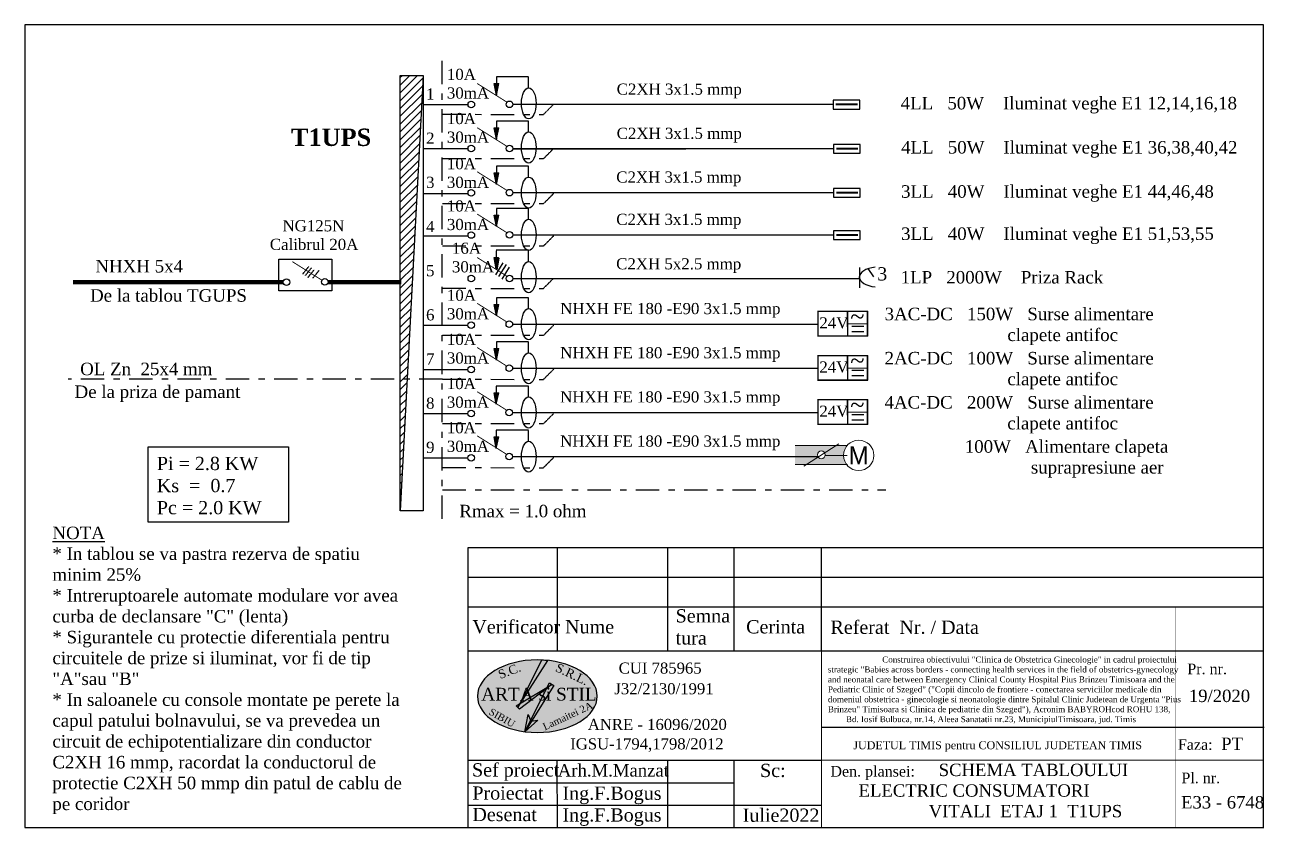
# Model space of a CAD drawing. Header units: inches. Extents: x -369701 to 85886, y 28217 to 66726.
# Drawn here: x -147927 to -133903, y 28217 to 37314 of the extents above; entities that cross this region are included whole.
import ezdxf

# ---------------------------------------------------------------- set-up
doc = ezdxf.new("R2010")
doc.units = ezdxf.units.IN
doc.header["$MEASUREMENT"] = 0
doc.linetypes.add('DOUBLE_DASHED', pattern=[1.093611, 0.529167, -0.211667, 0.141111, -0.211667])
for name, color, linetype, lineweight in [('Circuite', 7, 'Continuous', 25), ('Circuite incendiu', 1, 'Continuous', 25), ('HIDRANTI_Pen_No__1', 7, 'Continuous', 13)]:
    doc.layers.add(name, color=color, linetype=linetype, lineweight=lineweight)
for name, color, linetype in [('Circuite cons. vitali', 1, 'Continuous'), ('circuite din UPS', 5, 'Continuous'), ('circuite iluminat normal', 7, 'Continuous'), ('circuite iluminat vitali', 1, 'Continuous'), ('circuite prize normal', 7, 'Continuous'), ('clapete ISU surse cu back-up', 7, 'Continuous'), ('ELECTRICAL', 7, 'Continuous'), ('Texte', 7, 'Continuous'), ('Texte incendiu', 7, 'Continuous')]:
    doc.layers.add(name, color=color, linetype=linetype)
doc.layers.add('CLAPETE ISU_Pen_No__9', color=7, linetype='Continuous', lineweight=35, true_color=0xff04cc)
doc.styles.add('GENERATED_STYLE_2', font='arial.ttf')
doc.styles.get("Standard").update_dxf_attribs({"font": 'arial.ttf'})

# ---------------------------------------------------------------- blocks, each defined once
blk = doc.blocks.new('A$C75F315FC')
at = {"layer": 'Circuite', "linetype": 'Continuous', "ltscale": 2}
blk.add_lwpolyline([(0, 66), (201.1, 66), (201.1, 0), (0, 0)], close=True, dxfattribs=at)
at = {"layer": 'Circuite cons. vitali', "linetype": 'Continuous', "ltscale": 2, "const_width": 15}
blk.add_lwpolyline([(16, 34.8), (180.6, 34.8)], dxfattribs=at)
blk = doc.blocks.new('A$C58DE7505')
at = {"layer": 'Circuite incendiu'}
for p, q in [((0.381, 0.211), (0.381, 0.399)), ((0.381, 0.399), (0.381, 0.095)), ((0.381, 0.247), (0.63, 0.25))]:
    blk.add_line(p, q, dxfattribs=at)
at = {"layer": 'CLAPETE ISU_Pen_No__9', "color": 1, "const_width": 0.016}
blk.add_lwpolyline([(0.008, 0.405), (0.63, 0.405), (0.63, 0.094), (0.008, 0.094), (0.008, 0.405)], dxfattribs=at)
at = {"layer": 'Texte incendiu', "color": 1}
for p, q in [((0.008, 0.405), (0.63, 0.405)), ((0.63, 0.405), (0.63, 0.094)), ((0.63, 0.094), (0.008, 0.094))]:
    blk.add_line(p, q, dxfattribs=at)
at = {"layer": 'Texte incendiu', "width": 9.96199, "attachment_point": 1}
for s, insert, char_height in [('{\\fTimes New Roman|b0|i0|c0|p18;24V}', (0.026, 0.33), 0.14), ('{\\fTimes New Roman|b0|i0|c0|p18;~}', (0.414, 0.45), 0.22), ('{\\fTimes New Roman|b0|i0|c0|p18;=}', (0.414, 0.292), 0.22)]:
    blk.add_mtext(s, dxfattribs=dict(at, insert=insert, char_height=char_height))

msp = doc.modelspace()

# ---------------------------------------------------------------- hatches: boundary and pattern name
at = {"layer": 'Circuite', "linetype": 'Continuous'}
h = msp.add_hatch(color=256, dxfattribs=at)
h.paths.add_polyline_path([(-142591, 36518), (-142591, 36648), (-142617, 36648)])
h.paths.add_polyline_path([(-142565, 36648), (-142591, 36648), (-142591, 36518)])
h = msp.add_hatch(color=256, dxfattribs=at)
h.paths.add_polyline_path([(-142591, 36518), (-142591, 36648), (-142617, 36648)])
h.paths.add_polyline_path([(-142565, 36648), (-142591, 36648), (-142591, 36518)])
h = msp.add_hatch(color=256, dxfattribs=at)
h.paths.add_polyline_path([(-142591, 36018), (-142591, 36148), (-142617, 36148)])
h.paths.add_polyline_path([(-142565, 36148), (-142591, 36148), (-142591, 36018)])
h = msp.add_hatch(color=256, dxfattribs=at)
h.paths.add_polyline_path([(-142591, 36018), (-142591, 36148), (-142617, 36148)])
h.paths.add_polyline_path([(-142565, 36148), (-142591, 36148), (-142591, 36018)])
h = msp.add_hatch(color=256, dxfattribs=at)
h.paths.add_polyline_path([(-142591, 35507), (-142591, 35637), (-142617, 35637)])
h.paths.add_polyline_path([(-142565, 35637), (-142591, 35637), (-142591, 35507)])
h = msp.add_hatch(color=256, dxfattribs=at)
h.paths.add_polyline_path([(-142591, 35507), (-142591, 35637), (-142617, 35637)])
h.paths.add_polyline_path([(-142565, 35637), (-142591, 35637), (-142591, 35507)])
h = msp.add_hatch(color=256, dxfattribs=at)
h.paths.add_polyline_path([(-142591, 35029), (-142591, 35159), (-142617, 35159)])
h.paths.add_polyline_path([(-142565, 35159), (-142591, 35159), (-142591, 35029)])
h = msp.add_hatch(color=256, dxfattribs=at)
h.paths.add_polyline_path([(-142591, 35029), (-142591, 35159), (-142617, 35159)])
h.paths.add_polyline_path([(-142565, 35159), (-142591, 35159), (-142591, 35029)])
h = msp.add_hatch(color=256, dxfattribs=at)
h.paths.add_polyline_path([(-142592, 34550), (-142592, 34680), (-142618, 34680)])
h.paths.add_polyline_path([(-142566, 34680), (-142592, 34680), (-142592, 34550)])
h = msp.add_hatch(color=256, dxfattribs=at)
h.paths.add_polyline_path([(-142584, 34540), (-142584, 34670), (-142610, 34670)])
h.paths.add_polyline_path([(-142558, 34670), (-142584, 34670), (-142584, 34540)])
h = msp.add_hatch(color=256, dxfattribs=at)
h.paths.add_polyline_path([(-142591, 34018), (-142591, 34148), (-142617, 34148)])
h.paths.add_polyline_path([(-142565, 34148), (-142591, 34148), (-142591, 34018)])
h = msp.add_hatch(color=256, dxfattribs=at)
h.paths.add_polyline_path([(-142591, 34018), (-142591, 34148), (-142617, 34148)])
h.paths.add_polyline_path([(-142565, 34148), (-142591, 34148), (-142591, 34018)])
h = msp.add_hatch(color=256, dxfattribs=at)
h.paths.add_polyline_path([(-142591, 33518), (-142591, 33648), (-142617, 33648)])
h.paths.add_polyline_path([(-142565, 33648), (-142591, 33648), (-142591, 33518)])
h = msp.add_hatch(color=256, dxfattribs=at)
h.paths.add_polyline_path([(-142591, 33518), (-142591, 33648), (-142617, 33648)])
h.paths.add_polyline_path([(-142565, 33648), (-142591, 33648), (-142591, 33518)])
h = msp.add_hatch(color=256, dxfattribs=at)
h.paths.add_polyline_path([(-142592, 33018), (-142592, 33148), (-142618, 33148)])
h.paths.add_polyline_path([(-142565, 33148), (-142592, 33148), (-142592, 33018)])
h = msp.add_hatch(color=256, dxfattribs=at)
h.paths.add_polyline_path([(-142592, 33018), (-142592, 33148), (-142618, 33148)])
h.paths.add_polyline_path([(-142565, 33148), (-142592, 33148), (-142592, 33018)])
h = msp.add_hatch(color=256, dxfattribs=at)
h.paths.add_polyline_path([(-142592, 32518), (-142592, 32648), (-142618, 32648)])
h.paths.add_polyline_path([(-142565, 32648), (-142592, 32648), (-142592, 32518)])
h = msp.add_hatch(color=256, dxfattribs=at)
h.paths.add_polyline_path([(-142592, 32518), (-142592, 32648), (-142618, 32648)])
h.paths.add_polyline_path([(-142565, 32648), (-142592, 32648), (-142592, 32518)])
at = {"layer": 'circuite din UPS'}
h = msp.add_hatch(dxfattribs=at)
h.set_pattern_fill('ANSI31', color=256, scale=500, style=0)
h.set_pattern_definition([(45, (-1832177.1, -1301584.47), (-44.1941738, 44.1941738), [])])
h.paths.add_polyline_path([(-143420, 36739), (-143679, 36739), (-143679, 33300), (-143601, 33300)])
h.paths.add_polyline_path([(-143601, 33300), (-143679, 33300), (-143679, 31809)])
at = {"layer": 'circuite prize normal'}
h = msp.add_hatch(color=6, dxfattribs=at)
h.paths.add_polyline_path([(-138631, 32336, -0.158711), (-138665, 32437), (-138871, 32437, -0.366291), (-138914, 32401, -0.256183), (-138951, 32421), (-139084, 32336)])
h.paths.add_polyline_path([(-138665, 32437, -0.180408), (-138624, 32551), (-138748, 32551), (-138877, 32468, -0.185583), (-138871, 32437)])
h.paths.add_polyline_path([(-138914, 32489, -0.256183), (-138877, 32468), (-138748, 32551), (-139211, 32551), (-139211, 32336), (-139084, 32336), (-138951, 32421, -0.592125)])
at = {"layer": 'ELECTRICAL', "linetype": 'Continuous', "true_color": 0x7fd2f5}
h = msp.add_hatch(color=141, dxfattribs=at)
edge = h.paths.add_edge_path()
edge.add_ellipse((-142128, 29713), major_axis=(-678, 0), ratio=0.605763, start_angle=0, end_angle=360, ccw=False)
h.paths.add_polyline_path([(-142103, 29406), (-141532, 29673), (-141480, 29561), (-142051, 29294)], flags=9)
h.paths.add_polyline_path([(-142651, 29608), (-142356, 29440), (-142417, 29334), (-142712, 29502)], flags=24)
h.paths.add_polyline_path([(-141902, 30123), (-141530, 29947), (-141595, 29809), (-141967, 29986)], flags=25)
h.paths.add_polyline_path([(-142616, 30013), (-142349, 30114), (-142295, 29972), (-142562, 29871)], flags=25)
h.paths.add_polyline_path([(-142805, 29843), (-141464, 29843), (-141464, 29620), (-142805, 29620)], flags=25)
at = {"layer": 'ELECTRICAL', "linetype": 'Continuous'}
h = msp.add_hatch(color=1, dxfattribs=at)
h.paths.add_polyline_path([(-142011, 30118), (-142078, 30124), (-142327, 29626), (-142318, 29632)])
h.paths.add_polyline_path([(-142327, 29626), (-142367, 29603), (-142348, 29584)])
h.paths.add_polyline_path([(-142318, 29632), (-142327, 29626), (-142348, 29584)], flags=17)
h.paths.add_polyline_path([(-142021, 29802), (-142014, 29815), (-142318, 29632), (-142348, 29584), (-142330, 29566)])
h.paths.add_polyline_path([(-141962, 29846), (-142014, 29815), (-142021, 29802)], flags=17)
h.paths.add_polyline_path([(-141962, 29846), (-142021, 29802), (-142205, 29438), (-142202, 29430), (-142195, 29431), (-141942, 29834), (-141989, 29863), (-142014, 29815)])
h.paths.add_polyline_path([(-142122, 29440), (-142195, 29431), (-142271, 29308)])
h.paths.add_polyline_path([(-142195, 29431), (-142202, 29430), (-142205, 29438), (-142271, 29308)])
h.paths.add_polyline_path([(-142205, 29438), (-142233, 29506), (-142271, 29308)])

# ---------------------------------------------------------------- linework, layer by layer
at = {"layer": 'Circuite', "linetype": 'DOUBLE_DASHED', "ltscale": 500}
for p, q in [((-143207, 36905), (-143207, 31648)), ((-143201, 33300), (-147438, 33300))]:
    msp.add_line(p, q, dxfattribs=at)
at = {"layer": 'Circuite', "linetype": 'Continuous'}
for p, q in [((-142617, 36648), (-142565, 36648)), ((-142591, 36518), (-142617, 36648)), ((-142617, 36648), (-142565, 36648)), ((-142591, 36723), (-142591, 36518)), ((-142227, 36723), (-142591, 36723)), ((-142591, 36518), (-142565, 36648)), ((-142591, 36518), (-142565, 36648)), ((-142227, 36602), (-142227, 36722)), ((-142591, 36223), (-142591, 36018)), ((-142227, 36223), (-142591, 36223)), ((-142227, 36102), (-142227, 36222)), ((-142617, 36148), (-142565, 36148)), ((-142591, 36018), (-142617, 36148)), ((-142617, 36148), (-142565, 36148)), ((-142591, 36018), (-142565, 36148)), ((-142591, 36018), (-142565, 36148)), ((-142617, 35637), (-142565, 35637)), ((-142591, 35507), (-142617, 35637)), ((-142617, 35637), (-142565, 35637)), ((-142591, 35712), (-142591, 35507)), ((-142227, 35712), (-142591, 35712)), ((-142591, 35507), (-142565, 35637)), ((-142591, 35507), (-142565, 35637)), ((-142227, 35591), (-142227, 35711)), ((-142591, 35234), (-142591, 35028)), ((-142227, 35234), (-142591, 35234)), ((-142227, 35112), (-142227, 35233)), ((-142617, 35159), (-142565, 35159)), ((-142591, 35029), (-142617, 35159)), ((-142617, 35159), (-142565, 35159)), ((-142591, 35029), (-142565, 35159)), ((-142591, 35029), (-142565, 35159)), ((-142592, 34550), (-142618, 34680)), ((-142618, 34680), (-142566, 34680)), ((-142584, 34540), (-142610, 34670)), ((-142610, 34670), (-142558, 34670)), ((-142228, 34760), (-142592, 34760)), ((-142592, 34756), (-142592, 34550)), ((-142592, 34550), (-142566, 34680)), ((-142584, 34540), (-142558, 34670)), ((-142228, 34638), (-142228, 34759)), ((-142591, 34223), (-142591, 34018)), ((-142227, 34223), (-142591, 34223)), ((-142227, 34102), (-142227, 34222)), ((-142617, 34148), (-142565, 34148)), ((-142591, 34018), (-142617, 34148)), ((-142617, 34148), (-142565, 34148)), ((-142591, 34018), (-142565, 34148)), ((-142591, 34018), (-142565, 34148)), ((-142591, 33723), (-142591, 33518)), ((-142227, 33723), (-142591, 33723)), ((-142227, 33602), (-142227, 33722)), ((-142617, 33648), (-142565, 33648)), ((-142591, 33518), (-142617, 33648)), ((-142617, 33648), (-142565, 33648)), ((-142591, 33518), (-142565, 33648)), ((-142591, 33518), (-142565, 33648)), ((-142618, 33148), (-142565, 33148)), ((-142592, 33018), (-142618, 33148)), ((-142618, 33148), (-142565, 33148)), ((-142592, 33223), (-142592, 33018)), ((-142228, 33223), (-142592, 33223)), ((-142592, 33018), (-142565, 33148)), ((-142592, 33018), (-142565, 33148)), ((-142228, 33102), (-142228, 33222)), ((-142592, 32723), (-142592, 32518)), ((-142228, 32723), (-142592, 32723)), ((-142228, 32602), (-142228, 32722)), ((-142618, 32648), (-142565, 32648)), ((-142592, 32518), (-142618, 32648)), ((-142618, 32648), (-142565, 32648)), ((-142592, 32518), (-142565, 32648)), ((-142592, 32518), (-142565, 32648))]:
    msp.add_line(p, q, dxfattribs=at)
at = {"layer": 'Circuite'}
for p, q in [((-142598, 34483), (-142513, 34620)), ((-142562, 34462), (-142478, 34599)), ((-142527, 34434), (-142443, 34571))]:
    msp.add_line(p, q, dxfattribs=at)
at = {"layer": 'Circuite', "linetype": 'Continuous', "ltscale": 2}
msp.add_line((-138906, 29363), (-133903, 29363), dxfattribs=at)
at = {"layer": 'Circuite', "linetype": 'Continuous'}
for points in [[(-133912, 28225), (-133912, 37314), (-147927, 37314), (-147927, 28225)], [(-145054, 34661), (-144453, 34661), (-144453, 34302), (-145054, 34302)], [(-146532, 32536), (-144943, 32536), (-144943, 31683), (-146532, 31683)]]:
    msp.add_lwpolyline(points, close=True, dxfattribs=at)
for centre in [(-142225, 36424), (-142225, 35924), (-142225, 35413), (-142225, 34935), (-142225, 34456), (-142225, 33924), (-142225, 33424), (-142225, 32924), (-142225, 32424)]:
    msp.add_ellipse(centre, major_axis=(0, 176), ratio=0.466655, dxfattribs=at)
at = {"layer": 'circuite iluminat normal'}
msp.add_lwpolyline([(-143679, 36739), (-143420, 36739), (-143420, 31809), (-143679, 31809)], close=True, dxfattribs=at)
at = {"layer": 'Circuite incendiu', "color": 5}
msp.add_line((-138388, 34555), (-138323, 34461), dxfattribs=at)
at = {"layer": 'ELECTRICAL', "linetype": 'Continuous'}
for p, q in [((-143420, 36739), (-143679, 31809)), ((-145001, 34400), (-145001, 34400)), ((-142078, 30124), (-142348, 29584)), ((-142348, 29584), (-142011, 30118)), ((-142078, 30124), (-142011, 30118)), ((-142367, 29603), (-141962, 29846)), ((-141962, 29846), (-142330, 29566)), ((-142271, 29308), (-141989, 29863)), ((-141942, 29834), (-142271, 29308)), ((-141989, 29863), (-141942, 29834)), ((-142330, 29566), (-142367, 29603)), ((-142271, 29308), (-142233, 29506)), ((-142233, 29506), (-142202, 29430)), ((-142122, 29440), (-142271, 29308)), ((-142202, 29430), (-142122, 29440))]:
    msp.add_line(p, q, dxfattribs=at)
at = {"layer": 'ELECTRICAL', "linetype": 'DOUBLE_DASHED'}
for p, q in [((-142057, 36299), (-141943, 36413)), ((-142057, 35799), (-141943, 35913)), ((-142057, 35289), (-141943, 35402)), ((-142057, 34810), (-141943, 34924)), ((-144782, 34492), (-144713, 34578)), ((-144753, 34474), (-144684, 34560)), ((-144722, 34454), (-144653, 34540)), ((-144667, 34446), (-144598, 34532)), ((-142058, 34329), (-141944, 34442)), ((-142057, 33799), (-141943, 33913)), ((-142057, 33299), (-141943, 33413)), ((-142057, 32799), (-141944, 32913)), ((-142057, 32299), (-141944, 32413))]:
    msp.add_line(p, q, dxfattribs=at)
at = {"layer": 'ELECTRICAL', "linetype": 'DOUBLE_DASHED', "ltscale": 500}
for p, q in [((-143200, 36300), (-142057, 36299)), ((-143200, 35800), (-142057, 35799)), ((-143200, 35289), (-142057, 35289)), ((-143200, 34811), (-142057, 34810)), ((-143201, 34330), (-142058, 34329)), ((-143200, 33800), (-142057, 33799)), ((-143200, 33300), (-142057, 33299)), ((-143201, 32800), (-142057, 32799)), ((-143201, 32300), (-142057, 32299)), ((-143200, 32048), (-138184, 32049))]:
    msp.add_line(p, q, dxfattribs=at)
at = {"layer": 'ELECTRICAL', "color": 7, "linetype": 'Continuous'}
msp.add_line((-138483, 34567), (-138483, 34337), dxfattribs=at)
at = {"layer": 'ELECTRICAL', "linetype": 'Continuous', "flags": 128}
for points, const_width in [([(-142473, 36438), (-142809, 36649)], 10.1), ([(-142473, 36438), (-142809, 36649)], 10.1), ([(-143420, 36410), (-142912, 36410)], 15.2), ([(-143420, 36410), (-142912, 36410)], 15.2), ([(-143420, 36410), (-142912, 36410)], 15.2), ([(-143420, 36410), (-142912, 36410)], 15.2), ([(-142407, 36412), (-138777, 36412)], 15.2), ([(-142473, 35938), (-142809, 36149)], 10.1), ([(-142473, 35938), (-142809, 36149)], 10.1), ([(-143420, 35910), (-142912, 35910)], 15.2), ([(-142407, 35912), (-138777, 35912)], 15.2), ([(-142405, 35908), (-140444, 35908)], 15.2), ([(-142473, 35439), (-142809, 35650)], 10.1), ([(-142473, 35439), (-142809, 35650)], 10.1), ([(-143420, 35400), (-142912, 35400)], 15.2), ([(-142407, 35412), (-138777, 35412)], 15.2), ([(-141665, 35412), (-138777, 35412)], 15.2), ([(-142473, 34960), (-142809, 35171)], 10.1), ([(-142473, 34960), (-142809, 35171)], 10.1), ([(-143420, 34921), (-142912, 34921)], 15.2), ([(-143420, 34921), (-142912, 34921)], 15.2), ([(-142407, 34934), (-138777, 34934)], 15.2), ([(-141665, 34934), (-138777, 34934)], 15.2), ([(-142473, 34468), (-142809, 34679)], 10.1), ([(-142473, 34468), (-142809, 34679)], 10.1), ([(-142473, 34468), (-142809, 34679)], 10.1), ([(-144564, 34421), (-144900, 34632)], 10.1), ([(-145002, 34400), (-147382, 34400)], 50.6), ([(-144497, 34400), (-143665, 34400)], 50.6), ([(-142406, 34441), (-138483, 34441)], 15.2), ([(-142473, 33949), (-142809, 34160)], 10.1), ([(-142473, 33949), (-142809, 34160)], 10.1), ([(-143421, 33910), (-142912, 33910)], 15.2), ([(-142407, 33923), (-138944, 33923)], 15.2), ([(-141665, 33923), (-138956, 33923)], 15.2), ([(-142473, 33449), (-142809, 33660)], 10.1), ([(-142473, 33449), (-142809, 33660)], 10.1), ([(-143421, 33410), (-142912, 33410)], 15.2), ([(-143421, 33410), (-142912, 33410)], 15.2), ([(-142407, 33423), (-138944, 33423)], 15.2), ([(-141665, 33423), (-138956, 33423)], 15.2), ([(-142473, 32949), (-142809, 33160)], 10.1), ([(-142473, 32949), (-142809, 33160)], 10.1), ([(-143421, 32910), (-142913, 32910)], 15.2), ([(-143421, 32910), (-142912, 32910)], 15.2), ([(-142408, 32923), (-138944, 32923)], 15.2), ([(-141665, 32923), (-138957, 32923)], 15.2), ([(-142473, 32449), (-142809, 32660)], 10.1), ([(-142473, 32449), (-142809, 32660)], 10.1), ([(-143421, 32410), (-142913, 32410)], 15.2), ([(-143421, 32410), (-142912, 32410)], 15.2), ([(-142408, 32423), (-139190, 32423)], 15.2), ([(-141665, 32423), (-138957, 32423)], 15.2)]:
    msp.add_lwpolyline(points, dxfattribs=dict(at, const_width=const_width))
at = {"layer": 'ELECTRICAL', "linetype": 'Continuous'}
for centre in [(-142875, 36412), (-142875, 36412), (-142443, 36413), (-142875, 35912), (-142875, 35912), (-142443, 35913), (-142875, 35412), (-142875, 35412), (-142443, 35413), (-142875, 34933), (-142875, 34933), (-142443, 34935), (-144965, 34400), (-144533, 34402), (-142875, 34442), (-142444, 34442), (-142876, 33912), (-142445, 33925), (-142876, 33412), (-142876, 33412), (-142445, 33425), (-142446, 32925), (-142876, 32912), (-142876, 32912), (-142876, 32412), (-142876, 32412), (-142446, 32425)]:
    msp.add_circle(centre, 37.2, dxfattribs=at)
at = {"layer": 'ELECTRICAL', "color": 7, "linetype": 'Continuous'}
msp.add_ellipse((-138249, 34457), major_axis=(-236, 0), ratio=0.487665, start_param=-1.324285, end_param=1.324285, dxfattribs=at)
at = {"layer": 'ELECTRICAL', "linetype": 'Continuous', "extrusion": (0, 0, -1)}
msp.add_ellipse((-142128, 29713), major_axis=(-678, 0), ratio=0.605763, dxfattribs=at)
at = {"layer": 'HIDRANTI_Pen_No__1', "color": 7, "linetype": 'Continuous', "lineweight": 13}
for p, q in [((-138617, 32551), (-139211, 32551)), ((-139112, 32318), (-138716, 32571)), ((-138871, 32437), (-138621, 32437)), ((-138617, 32336), (-139211, 32336))]:
    msp.add_line(p, q, dxfattribs=at)
for centre, radius in [((-138492, 32439), 172), ((-138914, 32445), 44)]:
    msp.add_circle(centre, radius, dxfattribs=at)
at = {"layer": 'Texte', "linetype": 'Continuous'}
for p, q in [((-141901, 30560), (-141901, 31395)), ((-140651, 30560), (-140651, 31395)), ((-139901, 30560), (-139901, 31395)), ((-138912, 30560), (-138912, 31395)), ((-141901, 30225), (-141901, 31060)), ((-140651, 30225), (-140651, 31060)), ((-139901, 30225), (-139901, 31060)), ((-138912, 30225), (-138912, 31060)), ((-142912, 28987), (-138912, 28987)), ((-141901, 28225), (-141902, 28988)), ((-140651, 28225), (-140651, 28987)), ((-139901, 28217), (-139901, 28987)), ((-142912, 28733), (-139901, 28733)), ((-142912, 28479), (-138912, 28479))]:
    msp.add_line(p, q, dxfattribs=at)
at = {"layer": 'Texte', "linetype": 'Continuous', "flags": 128}
for points in [[(-142912, 30895), (-142912, 31395), (-133912, 31395)], [(-142912, 30895), (-142912, 31395), (-133912, 31395)], [(-142912, 30560), (-142912, 31060), (-133912, 31060)], [(-142912, 30560), (-142912, 31060), (-133912, 31060)], [(-142912, 30225), (-142912, 30725), (-133912, 30725)]]:
    msp.add_lwpolyline(points, dxfattribs=at)
at = {"layer": 'Texte', "linetype": 'Continuous'}
for points, const_width in [([(-134912, 28225), (-134912, 30714)], 5), ([(-138912, 28225), (-138912, 30225)], 10), ([(-142912, 28987), (-138912, 28987)], 10), ([(-138912, 28987), (-133912, 28987)], 10)]:
    msp.add_lwpolyline(points, dxfattribs=dict(at, const_width=const_width))
at = {"layer": 'Texte', "linetype": 'Continuous', "const_width": 15}
msp.add_lwpolyline([(-133912, 28225), (-142912, 28225), (-142912, 30225), (-133912, 30225)], close=True, dxfattribs=at)

# ---------------------------------------------------------------- block references
at = {"layer": 'circuite iluminat vitali', "linetype": 'Continuous', "ltscale": 2, "xscale": -1.5, "yscale": 1.5, "zscale": 1.5}
for p in [(-138480, 36360), (-138475, 35860), (-138475, 35360), (-138475, 34882)]:
    msp.add_blockref('A$C75F315FC', p, dxfattribs=at)
at = {"layer": 'clapete ISU surse cu back-up', "xscale": 900, "yscale": 900, "zscale": 900}
for p in [(-138960, 33705), (-138960, 33205), (-138960, 32705)]:
    msp.add_blockref('A$C58DE7505', p, dxfattribs=at)

# ---------------------------------------------------------------- texts
at = {"layer": 'Circuite', "linetype": 'Continuous', "char_height": 126.25, "width": 407.03, "attachment_point": 1}
for s, insert in [('{\\fTimes New Roman|b0|i0|c0|p18;10A\\P30mA}', (-143151, 36815)), ('{\\fTimes New Roman|b0|i0|c0|p18;10A\\P30mA}', (-143151, 36315)), ('{\\fTimes New Roman|b0|i0|c0|p18;10A\\P30mA}', (-143151, 35804)), ('{\\fTimes New Roman|b0|i0|c0|p18;10A\\P30mA}', (-143151, 35326)), ('{\\fTimes New Roman|b0|i0|c0|p18;16A\\P30mA}', (-143094, 34847)), ('{\\fTimes New Roman|b0|i0|c0|p18;10A\\P30mA}', (-143151, 34315)), ('{\\fTimes New Roman|b0|i0|c0|p18;10A\\P30mA}', (-143151, 33815)), ('{\\fTimes New Roman|b0|i0|c0|p18;10A\\P30mA}', (-143152, 33315)), ('{\\fTimes New Roman|b0|i0|c0|p18;10A\\P30mA}', (-143152, 32815))]:
    msp.add_mtext(s, dxfattribs=dict(at, insert=insert))
at = {"layer": 'circuite din UPS', "insert": (-138282, 34569), "char_height": 150, "width": 7878.54, "attachment_point": 1}
msp.add_mtext('{\\fTimes New Roman|b0|i0|c0|p18;\\C7;3}', dxfattribs=at)
at = {"layer": 'ELECTRICAL', "linetype": 'DOUBLE_DASHED', "attachment_point": 1}
for s, insert, char_height, width in [('{\\fTimes New Roman|b0|i0|c0|p18;C2XH 3x1.5 mmp}', (-141230, 36648), 126.38, 2813.98), ('{\\fTimes New Roman|b0|i0|c0|p18;4LL   50W    Iluminat veghe E1 12,14,16,18}', (-138017, 36497), 141.54, 8555.18), ('{\\fTimes New Roman|b0|i0|c0|p18;C2XH 3x1.5 mmp}', (-141230, 36148), 126.38, 2813.98), ('{\\fTimes New Roman|b0|i0|c0|p18;4LL   50W    Iluminat veghe E1 36,38,40,42}', (-138012, 35997), 141.54, 8555.18), ('{\\fTimes New Roman|b0|i0|c0|p18;C2XH 3x1.5 mmp}', (-141235, 35653), 126.38, 2813.98), ('{\\fTimes New Roman|b0|i0|c0|p18;3LL   40W    Iluminat veghe E1 44,46,48}', (-138012, 35497), 141.54, 8555.18), ('{\\fTimes New Roman|b0|i0|c0|p18;C2XH 3x1.5 mmp}', (-141235, 35174), 126.38, 2813.98), ('{\\fTimes New Roman|b0|i0|c0|p18;3LL   40W    Iluminat veghe E1 51,53,55}', (-138012, 35019), 141.54, 8555.18), ('{\\fTimes New Roman|b0|i0|c0|p18;   NHXH 5x4}', (-147289, 34651), 141.54, 2813.98), ('{\\fTimes New Roman|b0|i0|c0|p18;C2XH 5x2.5 mmp}', (-141236, 34671), 126.38, 2813.98), ('{\\fTimes New Roman|b0|i0|c0|p18;1LP   2000W    Priza Rack}', (-138017, 34526), 141.54, 8555.18), ('{\\fTimes New Roman|b0|i0|c0|p18;NHXH FE 180 -E90 3x1.5 mmp}', (-141869, 34164), 126.38, 2813.98), ('{\\fTimes New Roman|b0|i0|c0|p18;3AC-DC   150W   Surse alimentare \\P                          clapete antifoc}', (-138199, 34110), 141.54, 8555.18), ('{\\fTimes New Roman|b0|i0|c0|p18;NHXH FE 180 -E90 3x1.5 mmp}', (-141869, 33664), 126.38, 2813.98), ('{\\fTimes New Roman|b0|i0|c0|p18;2AC-DC   100W   Surse alimentare \\P                          clapete antifoc}', (-138199, 33610), 141.54, 8555.18), ('{\\fTimes New Roman|b0|i0|c0|p18;OL Zn  25x4 mm}', (-147301, 33488), 141.54, 1941.33), ('{\\fTimes New Roman|b0|i0|c0|p18;NHXH FE 180 -E90 3x1.5 mmp}', (-141870, 33164), 126.38, 2813.98), ('{\\fTimes New Roman|b0|i0|c0|p18;4AC-DC   200W   Surse alimentare \\P                          clapete antifoc}', (-138200, 33110), 141.54, 8555.18), ('{\\fTimes New Roman|b0|i0|c0|p18;NHXH FE 180 -E90 3x1.5 mmp}', (-141870, 32664), 126.38, 2813.98), ('{\\fTimes New Roman|b0|i0|c0|p18;                 100W   Alimentare clapeta\\P                               suprapresiune aer}', (-138200, 32610), 141.54, 8555.18), ('{\\fTimes New Roman|b0|i0|c0|p18;Rmax = 1.0 ohm}', (-143011, 31879), 141.54, 8555.18), ('{\\fTimes New Roman|b0|i0|c0|p18;\\LNOTA\\P\\l* In tablou se va pastra rezerva de spatiu minim 25%\\P* Intreruptoarele automate modulare vor avea curba de declansare "C" (lenta)\\P* Sigurantele cu protectie diferentiala pentru circuitele de prize si iluminat, vor fi de tip "A"sau "B"\\P* In saloanele cu console montate pe perete la capul patului bolnavului, se va prevedea un circuit de echipotentializare din conductor C2XH 16 mmp, racordat la conductorul de protectie C2XH 50 mmp din patul de cablu de pe coridor}', (-147615, 31632), 141.541, 3974.27)]:
    msp.add_mtext(s, dxfattribs=dict(at, insert=insert, char_height=char_height, width=width))
at = {"layer": 'ELECTRICAL', "linetype": 'Continuous', "attachment_point": 1}
for s, insert, char_height, width in [('{\\fTimes New Roman|b0|i0|c0|p18;1}', (-143387, 36593), 126.38, 407.44), ('{\\fTimes New Roman|b1|i0|c0|p18;\\C5;T1UPS}', (-144915, 36138), 196.58, 477.25), ('{\\fTimes New Roman|b0|i0|c0|p18;2}', (-143387, 36093), 126.38, 407.44), ('{\\fTimes New Roman|b0|i0|c0|p18;3}', (-143387, 35593), 126.38, 407.44), ('{\\fTimes New Roman|b0|i0|c0|p18;   NG125N\\PCalibrul 20A}', (-145155, 35101), 126.38, 1443.2), ('{\\fTimes New Roman|b0|i0|c0|p18;4}', (-143387, 35093), 126.38, 407.44), ('{\\fTimes New Roman|b0|i0|c0|p18;5}', (-143387, 34593), 126.38, 407.44), ('{\\fTimes New Roman|b0|i0|c0|p18;         De la tablou TGUPS\\P                         }', (-147670, 34320), 141.54, 3139.93), ('{\\fTimes New Roman|b0|i0|c0|p18;6}', (-143387, 34093), 126.38, 407.44), ('{\\fTimes New Roman|b0|i0|c0|p18;7}', (-143387, 33593), 126.38, 407.44), ('{\\fTimes New Roman|b0|i0|c0|p18;De la priza de pamant}', (-147364, 33230), 141.54, 3139.93), ('{\\fTimes New Roman|b0|i0|c0|p18;8}', (-143387, 33093), 126.38, 407.44), ('{\\fTimes New Roman|b0|i0|c0|p18;9}', (-143387, 32593), 126.38, 407.44), ('{\\fTimes New Roman|b0|i0|c0|p18;\\C5;Pi\\fTimes New Roman|b1|i0|c0|p18; \\fTimes New Roman|b0|i0|c0|p18;= 2.8 KW\\PKs  =  0.7\\PPc\\fTimes New Roman|b1|i0|c0|p18; \\fTimes New Roman|b0|i0|c0|p18;= 2.0 KW}', (-146433, 32422), 150, 1841.24)]:
    msp.add_mtext(s, dxfattribs=dict(at, insert=insert, char_height=char_height, width=width))
at = {"layer": 'HIDRANTI_Pen_No__1', "color": 7, "linetype": 'Continuous', "lineweight": 13, "insert": (-138492, 32542), "char_height": 205.82, "attachment_point": 2, "style": 'GENERATED_STYLE_2'}
msp.add_mtext('\\A1;{\\pqc;\\fCentury Gothic|b0|i0|c0|p34;M}', dxfattribs=at)
at = {"layer": 'Texte', "linetype": 'Continuous', "attachment_point": 1}
for s, insert, char_height, width in [('\\fTimes New Roman|b0|i0|c0|p18;Verificator', (-142863, 30573), 150, 957.75), ('\\fTimes New Roman|b0|i0|c0|p18;Nume', (-141813, 30573), 150, 957.8), ('\\fTimes New Roman|b0|i0|c0|p18;Semna\\Ptura', (-140563, 30697), 150, 957.8), ('\\fTimes New Roman|b0|i0|c0|p18;Cerinta ', (-139765, 30573), 150, 713.5), ('{\\fTimes New Roman|b0|i0|c0|p18;19/2020}', (-134756, 29786), 140, 1414.36), ('{\\fTimes New Roman|b0|i0|c0|p18;Faza:}', (-134880, 29225), 120, 1414.36), ('{\\fTimes New Roman|b0|i0|c0|p18;  PT }', (-134496, 29244), 140, 1414.36), ('{\\fTimes New Roman|b0|i0|c0|p18;Sef proiect}', (-142867, 28953), 150, 1016.64), ('{\\fTimes New Roman|b0|i0|c0|p18;Arh.M.Manzat}', (-141896, 28943), 140, 1423.27), ('{\\fTimes New Roman|b0|i0|c0|p18;  Sc:}', (-139721, 28947), 150, 713.5), ('{\\fTimes New Roman|b0|i0|c0|p18;                \\H0.93333x;SCHEMA TABLOULUI ELECTRIC CONSUMATORI \\P               VITALI  ETAJ 1  \\C5;T1UPS}', (-138493, 28948), 150, 3496), ('{\\fTimes New Roman|b0|i0|c0|p18;Proiectat}', (-142863, 28691), 150, 957.75), ('{\\fTimes New Roman|b0|i0|c0|p18;Ing.F.Bogus}', (-141843, 28689), 150, 957.75), ('{\\fTimes New Roman|b0|i0|c0|p18; E33 - 6748}', (-134897, 28581), 140, 1414.36), ('{\\fTimes New Roman|b0|i0|c0|p18;Desenat}', (-142863, 28448), 150, 957.75), ('{\\fTimes New Roman|b0|i0|c0|p18;Ing.F.Bogus}', (-141843, 28443), 150, 957.75), ('{\\fTimes New Roman|b0|i0|c0|p18;Iulie2022}', (-139804, 28440), 150, 1534.79)]:
    msp.add_mtext(s, dxfattribs=dict(at, insert=insert, char_height=char_height, width=width))
at = {"layer": 'Texte', "attachment_point": 1}
for s, insert, char_height, width in [('\\fTimes New Roman|b0|i0|c0|p18;Referat  Nr. / Data', (-138811, 30568), 150, 2000.85), ('{\\fTimes New Roman|b0|i0|c0|p18;                        \\H1.38x;      \\H0.97826x;Construirea obiectivului "Clinica de Obstetrica Ginecologie" in cadrul proiectului\\Pstrategic "Babies across borders - connecting health services in the field of obstetrics-gynecology and neonatal care between Emergency Clinical County Hospital Pius Brinzeu Timisoara and the Pediatric Clinic of Szeged" ("Copii dincolo de frontiere - conectarea serviciilor medicale din domeniul obstetrica - ginecologie si neonatologie dintre Spitalul Clinic Judetean de Urgenta "Pius Brinzeu" Timisoara si Clinica de pediatrie din Szeged"), Acronim BABYROHcod ROHU 138, \\P        Bd. Iosif Bulbuca, nr.14, Aleea Sanatatii nr.23, MunicipiulTimisoara, jud. Timis}', (-138840, 30161), 50, 3987.91), ('{\\fTimes New Roman|b0|i0|c0|p18;        CUI 785965 \\H1.1x; }', (-141585, 30093), 125, 4218.94), ('{\\fTimes New Roman|b0|i0|c0|p18;Pr. nr.}', (-134773, 30081), 120, 1688.6), ('{\\fTimes New Roman|b0|i0|c0|p18;ARTA si STIL }', (-142762, 29807), 144, 3081.12), ('\\pxt9;{\\fTimes New Roman|b0|i0|c0|p18;J32/2130/1991}', (-141256, 29859), 125, 4218.94), ('\\pxt12;{\\fTimes New Roman|b0|i0|c0|p18;ANRE - 16096/2020}', (-141557, 29455), 125, 4218.94), ('{\\fTimes New Roman|b0|i0|c0|p18;IGSU-1794,1798/2012}', (-141756, 29235), 125, 4218.94), ('{\\fTimes New Roman|b0|i0|c0|p18;JUDETUL TIMIS pentru CONSILIUL JUDETEAN TIMIS}', (-138552, 29202), 90, 3509.52), ('{\\fTimes New Roman|b0|i0|c0|p18;Den. plansei:   }', (-138812, 28922), 120, 1562.27), ('{\\fTimes New Roman|b0|i0|c0|p18;Pl. nr.}', (-134840, 28847), 120, 937.77)]:
    msp.add_mtext(s, dxfattribs=dict(at, insert=insert, char_height=char_height, width=width))
at = {"layer": 'Texte', "width": 3081.12, "attachment_point": 1}
for s, insert, char_height, rotation in [('{\\fTimes New Roman|b0|i0|c0|p18;S.C.}', (-142583, 29999), 100, 20.7146), ('{\\fTimes New Roman|b0|i0|c0|p18;S.R.L.}', (-141890, 30090), 100, 334.5926), ('{\\fTimes New Roman|b0|i0|c0|p18;Lamaitei 2A}', (-142076, 29397), 80, 25.0215), ('{\\fTimes New Roman|b0|i0|c0|p18;SIBIU}', (-142644, 29581), 80, 330.2913)]:
    msp.add_mtext(s, dxfattribs=dict(at, insert=insert, char_height=char_height, rotation=rotation))

doc.saveas('drawing.dxf')
